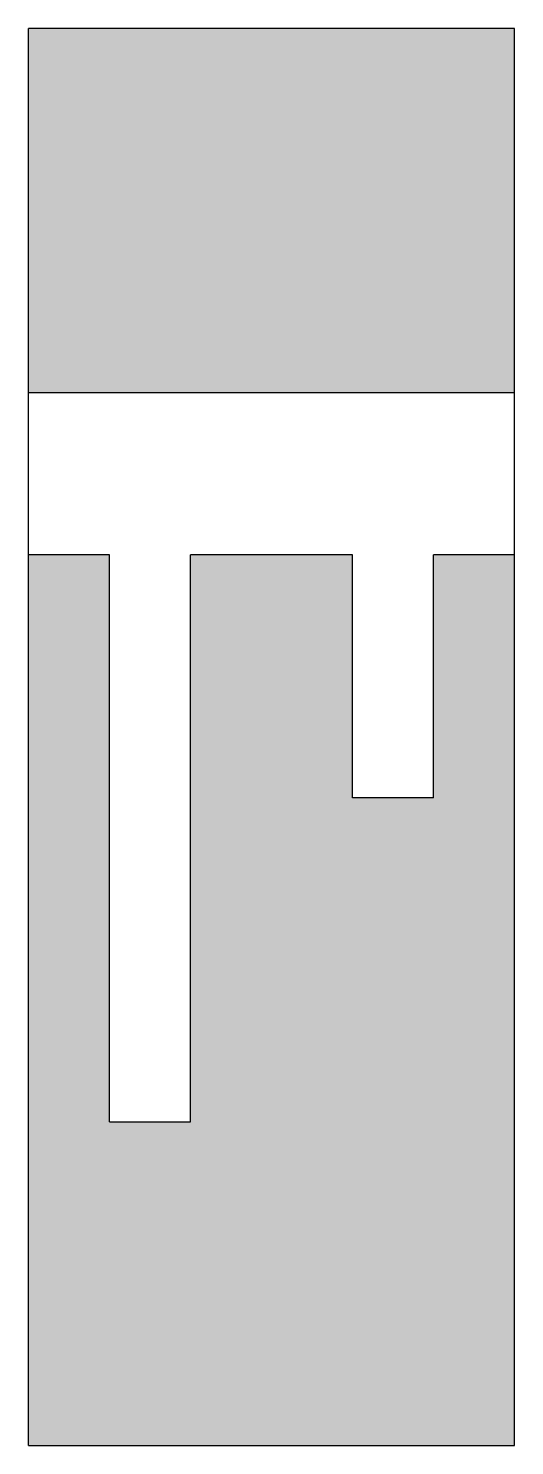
# Model space of a CAD drawing. Header units: metres. Extents: x 0 to 0.6, y 0 to 1.75.
import ezdxf

# ---------------------------------------------------------------- set-up
doc = ezdxf.new("R2010")
doc.units = ezdxf.units.M
doc.header["$LTSCALE"] = 0.2

msp = doc.modelspace()

# ---------------------------------------------------------------- hatches: boundary and pattern name
h = msp.add_hatch(color=254)
h.dxf.hatch_style = 1
h.paths.add_polyline_path([(0.6, 1.75), (0, 1.75), (0, 1.3), (0.6, 1.3)])
h.paths.add_polyline_path([(0.6, 1.1), (0.5, 1.1), (0.5, 0.8), (0.4, 0.8), (0.4, 1.1), (0.2, 1.1), (0.2, 0.4), (0.1, 0.4), (0.1, 1.1), (0, 1.1), (0, 0), (0.6, 0)])

# ---------------------------------------------------------------- linework, layer by layer
for p, q in [((0.6, 1.75), (0, 1.75)), ((0, 0), (0, 1.75)), ((0.6, 0), (0.6, 1.75)), ((0.6, 1.3), (0, 1.3)), ((0.1, 1.1), (0, 1.1)), ((0.1, 0.4), (0.1, 1.1)), ((0.2, 0.4), (0.2, 1.1)), ((0.4, 1.1), (0.2, 1.1)), ((0.4, 0.8), (0.4, 1.1)), ((0.5, 0.8), (0.5, 1.1)), ((0.6, 1.1), (0.5, 1.1)), ((0.5, 0.8), (0.4, 0.8)), ((0.1, 0.4), (0.2, 0.4)), ((0, 0), (0.6, 0))]:
    msp.add_line(p, q)

doc.saveas('drawing.dxf')
